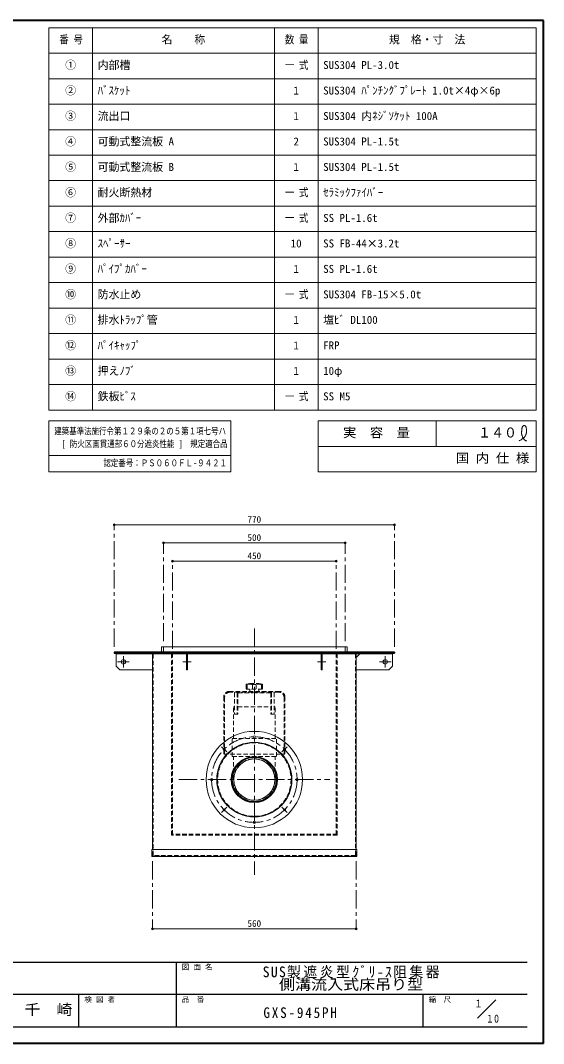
# Model space of a CAD drawing. Units: millimetres at full size, sheet at 1:10; details may follow other scales. Extents: x -2114 to 1936, y -1399 to 1411.
# Drawn here: x 498 to 1936, y -1399 to 1411 of the extents above; entities that cross this region are included whole.
import ezdxf
from ezdxf.enums import TextEntityAlignment as Align

# ---------------------------------------------------------------- set-up
doc = ezdxf.new("R2010")
doc.units = ezdxf.units.MM
doc.header["$LTSCALE"] = 10
doc.header["$PDMODE"] = 32
doc.header["$PDSIZE"] = 5
doc.linetypes.add('CHAIN1', pattern=[8, 5, -1, 1, -1])
doc.linetypes.add('DASHED1', pattern=[1.8, 1.2, -0.6])
doc.layers.add('0-0_ﾚｲﾔ1', color=4, linetype='Continuous', lineweight=9)
doc.styles.add('ＭＳ ゴシック', font='')
doc.styles.get('ＭＳ ゴシック').set_extended_font_data('MS Gothic')

msp = doc.modelspace()

# ---------------------------------------------------------------- linework, layer by layer
at = {"layer": '0-0_ﾚｲﾔ1', "color": 1, "lineweight": 40}
for p, q in [((1936.08, 1411.36), (-2113.92, 1411.36)), ((1936.08, -1398.64), (1936.08, 1411.36)), ((1936.08, -1398.64), (-2113.92, -1398.64))]:
    msp.add_line(p, q, dxfattribs=at)
at = {"layer": '0-0_ﾚｲﾔ1', "color": 3, "lineweight": 18}
for p, q in [((1916.08, 1391.36), (576.08, 1391.36)), ((576.08, 341.36), (576.08, 1391.36)), ((696.08, 341.36), (696.08, 1391.36)), ((1196.08, 341.36), (1196.08, 1391.36)), ((1316.08, 341.36), (1316.08, 1391.36)), ((1916.08, 341.36), (1916.08, 1391.36)), ((1916.08, 1321.36), (576.08, 1321.36)), ((1916.08, 1251.36), (576.08, 1251.36)), ((1916.08, 1181.36), (576.08, 1181.36)), ((1916.08, 1111.36), (576.08, 1111.36)), ((1916.08, 1041.36), (576.08, 1041.36)), ((1916.08, 971.36), (576.08, 971.36)), ((1916.08, 901.36), (576.08, 901.36)), ((1916.08, 831.36), (576.08, 831.36)), ((1916.08, 761.36), (576.08, 761.36)), ((1916.08, 691.36), (576.08, 691.36)), ((1916.08, 621.36), (576.08, 621.36)), ((1916.08, 551.36), (576.08, 551.36)), ((1916.08, 481.36), (576.08, 481.36)), ((1916.08, 411.36), (576.08, 411.36)), ((1916.08, 341.36), (576.08, 341.36)), ((1076.08, 311.36), (576.08, 311.36)), ((576.08, 171.36), (576.08, 311.36)), ((1076.08, 171.36), (1076.08, 311.36)), ((1316.08, 171.36), (1316.08, 311.36)), ((1641.08, 241.36), (1641.08, 311.36)), ((1916.08, 241.36), (1316.08, 241.36)), ((1076.08, 216.36), (576.08, 216.36)), ((1076.08, 171.36), (576.08, 171.36)), ((1916.08, 171.36), (1316.08, 171.36))]:
    msp.add_line(p, q, dxfattribs=at)
at = {"layer": '0-0_ﾚｲﾔ1', "linetype": 'CHAIN1'}
for p, q in [((756.08, -308.64), (756.08, 26.36)), ((1526.08, -308.64), (1526.08, 26.36)), ((891.08, -293.64), (891.08, -23.64)), ((1391.08, -293.64), (1391.08, -23.64)), ((916.08, -314.64), (916.08, -73.64)), ((1366.08, -314.64), (1366.08, -73.64)), ((1141.08, -258.64), (1141.08, -935.24)), ((781.08, -366.24), (781.08, -334.24)), ((1501.08, -366.24), (1501.08, -334.24)), ((797.08, -350.24), (765.08, -350.24)), ((944.48, -350.24), (967.68, -350.24)), ((1337.68, -350.24), (1314.48, -350.24)), ((1517.08, -350.24), (1485.08, -350.24)), ((1050.92, -583.48), (1065.06, -597.62)), ((1217.09, -597.62), (1231.23, -583.48)), ((933.58, -673.64), (1348.58, -673.64)), ((1050.92, -763.79), (1065.06, -749.65)), ((1217.09, -749.65), (1231.23, -763.79)), ((861.08, -897.84), (861.08, -1083.64)), ((1421.08, -897.84), (1421.08, -1083.64))]:
    msp.add_line(p, q, dxfattribs=at)
at = {"layer": '0-0_ﾚｲﾔ1'}
for p, q in [((1526.08, 26.36), (756.08, 26.36)), ((891.08, -23.64), (1391.08, -23.64)), ((916.08, -73.64), (1366.08, -73.64)), ((761.08, -328.24), (761.08, -362.24)), ((1421.08, -338.24), (1431.08, -328.24)), ((1521.08, -328.24), (1521.08, -362.24)), ((1521.08, -362.24), (1511.08, -372.24)), ((1511.08, -372.24), (1421.08, -372.24)), ((1421.08, -1083.64), (861.08, -1083.64))]:
    msp.add_line(p, q, dxfattribs=at)
at = {"layer": '0-0_ﾚｲﾔ1', "color": 7, "lineweight": 18}
for p, q in [((886.08, -308.64), (886.08, -323.64)), ((1396.08, -308.64), (886.08, -308.64)), ((1396.08, -308.64), (1396.08, -323.64)), ((861.08, -329.04), (861.08, -865.24)), ((954.48, -328.24), (954.48, -372.24)), ((957.68, -328.24), (957.68, -372.24)), ((1324.48, -328.24), (1324.48, -372.24)), ((1421.08, -329.04), (1421.08, -865.24)), ((1521.08, -326.64), (1521.08, -328.24)), ((954.48, -372.24), (957.68, -372.24)), ((1422.68, -865.24), (859.48, -865.24)), ((859.48, -883.64), (859.48, -865.24)), ((1422.68, -883.64), (1422.68, -865.24)), ((1421.08, -885.24), (861.08, -885.24)), ((1754.86, -1329.14), (1805.36, -1278.64))]:
    msp.add_line(p, q, dxfattribs=at)
at = {"layer": '0-0_ﾚｲﾔ1', "linetype": 'DASHED1'}
for p, q in [((891.08, -308.64), (891.08, -323.64)), ((1391.08, -308.64), (1391.08, -323.64)), ((862.68, -881.24), (862.68, -328.24)), ((913.08, -328.14), (913.08, -826.64)), ((916.08, -326.64), (916.08, -823.64)), ((1366.08, -326.64), (1366.08, -823.64)), ((1369.08, -328.14), (1369.08, -826.64)), ((1419.48, -328.24), (1419.48, -881.24)), ((954.48, -344.24), (957.68, -344.24)), ((954.48, -356.24), (957.68, -356.24)), ((1327.68, -344.24), (1324.48, -344.24)), ((1327.68, -356.24), (1324.48, -356.24)), ((1118.68, -412.44), (1118.68, -425.64)), ((1121.68, -412.44), (1118.68, -412.44)), ((1127.38, -409.73), (1119.47, -411.46)), ((1121.68, -412.44), (1121.68, -425.64)), ((1128.24, -409.64), (1153.92, -409.64)), ((1136.24, -412.44), (1136.24, -425.64)), ((1145.92, -412.44), (1136.24, -412.44)), ((1145.92, -412.44), (1145.92, -425.64)), ((1154.77, -409.73), (1162.69, -411.46)), ((1160.48, -412.44), (1160.48, -425.64)), ((1057.08, -446.64), (1057.08, -603.64)), ((1059.08, -448.64), (1059.08, -603.64)), ((1210.08, -431.64), (1072.08, -431.64)), ((1208.08, -433.64), (1074.08, -433.64)), ((1086.67, -435.14), (1086.67, -493.64)), ((1094.17, -435.14), (1094.17, -493.64)), ((1095.46, -436.14), (1095.46, -493.64)), ((1096.46, -435.14), (1137.68, -435.14)), ((1163.47, -425.64), (1118.68, -425.64)), ((1129.08, -425.64), (1129.08, -431.64)), ((1137.68, -433.64), (1137.68, -435.14)), ((1144.47, -433.64), (1144.47, -435.14)), ((1185.69, -435.14), (1144.47, -435.14)), ((1153.08, -425.64), (1153.08, -431.64)), ((1186.69, -436.14), (1186.69, -493.64)), ((1187.99, -435.14), (1187.99, -493.64)), ((1195.49, -435.14), (1195.49, -493.64)), ((1223.08, -448.64), (1223.08, -603.64)), ((1225.08, -446.64), (1225.08, -603.64)), ((1084.08, -473.64), (1086.67, -473.64)), ((1084.08, -560.64), (1084.08, -473.64)), ((1095.46, -473.64), (1186.69, -473.64)), ((1195.49, -473.64), (1198.08, -473.64)), ((1198.08, -560.64), (1198.08, -473.64)), ((1086.67, -493.64), (1095.46, -493.64)), ((1195.49, -493.64), (1186.69, -493.64)), ((1080.58, -560.64), (1201.58, -560.64)), ((1080.58, -610.64), (1080.58, -560.64)), ((1201.58, -610.64), (1201.58, -560.64)), ((1057.08, -603.64), (1225.08, -603.64)), ((1080.58, -610.64), (1201.58, -610.64)), ((1084.08, -673.64), (1084.08, -610.64)), ((1198.08, -673.64), (1198.08, -610.64)), ((1369.08, -823.64), (913.08, -823.64)), ((1369.08, -826.64), (913.08, -826.64)), ((861.08, -882.84), (861.08, -865.24)), ((1421.08, -882.84), (1421.08, -865.24)), ((1420.28, -883.64), (861.88, -883.64)), ((1418.68, -882.04), (863.48, -882.04)), ((881.08, -883.64), (881.08, -882.04)), ((1401.08, -883.64), (1401.08, -882.04))]:
    msp.add_line(p, q, dxfattribs=at)
at = {"layer": '0-0_ﾚｲﾔ1', "color": 5, "lineweight": 25}
for p, q in [((1526.08, -323.64), (756.08, -323.64)), ((756.08, -323.64), (756.08, -326.64)), ((756.08, -326.64), (1526.08, -326.64)), ((1526.08, -323.64), (1526.08, -326.64))]:
    msp.add_line(p, q, dxfattribs=at)
at = {"layer": '0-0_ﾚｲﾔ1', "color": 6, "lineweight": 25}
for p, q in [((-2068.92, -1175.06), (1891.08, -1175.06)), ((926.79, -1353.64), (926.79, -1175.06)), ((1891.08, -1264.35), (-144.64, -1264.35)), ((658.94, -1353.64), (658.94, -1264.35)), ((1605.36, -1353.64), (1605.36, -1264.35)), ((1891.08, -1353.64), (-2068.92, -1353.64))]:
    msp.add_line(p, q, dxfattribs=at)
at = {"layer": '0-0_ﾚｲﾔ1', "color": 3, "lineweight": 18}
for points in [[(1916.08, 171.36), (1916.08, 311.36), (1316.08, 311.36)], [(1869.29, 257.01), (1870.38, 257.63), (1872.25, 258.72), (1874.1, 259.84), (1875.93, 261), (1877.71, 262.22), (1879.45, 263.52), (1880.44, 264.31), (1881.16, 264.93), (1882.36, 266.05), (1883.51, 267.23), (1884.57, 268.47), (1885.54, 269.78), (1886.39, 271.16), (1886.83, 271.99), (1887.15, 272.67), (1887.62, 273.87), (1888.02, 275.1), (1888.34, 276.36), (1888.58, 277.63), (1888.76, 278.92), (1888.84, 279.66), (1888.9, 280.43), (1888.95, 281.76), (1888.97, 283.09), (1888.95, 284.42), (1888.91, 285.75), (1888.86, 287.1), (1888.84, 287.88), (1888.82, 288.71), (1888.76, 290.14), (1888.65, 291.56), (1888.43, 292.95), (1888.05, 294.29), (1887.46, 295.58), (1887.01, 296.29), (1886.72, 296.67), (1886.17, 297.29), (1885.54, 297.84), (1884.87, 298.3)], [(1884.87, 298.3), (1884.16, 298.63), (1883.42, 298.82), (1882.99, 298.85), (1882.64, 298.82), (1882.03, 298.69), (1881.43, 298.46), (1880.86, 298.13), (1880.31, 297.74), (1879.8, 297.3), (1879.52, 297.02), (1879.14, 296.59), (1878.57, 295.8), (1878.09, 294.96), (1877.69, 294.09), (1877.36, 293.18), (1877.1, 292.26), (1876.96, 291.72), (1876.82, 291.04), (1876.61, 289.87), (1876.45, 288.68), (1876.31, 287.49), (1876.21, 286.3), (1876.11, 285.11), (1876.05, 284.41), (1875.98, 283.58), (1875.86, 282.15), (1875.76, 280.72), (1875.7, 279.3), (1875.7, 277.88), (1875.78, 276.46), (1875.87, 275.64), (1875.97, 274.93), (1876.21, 273.72), (1876.52, 272.52), (1876.89, 271.33), (1877.31, 270.15), (1877.78, 268.99), (1878.06, 268.33), (1878.27, 267.86)], [(1878.27, 267.86), (1878.65, 267.04), (1879.05, 266.24), (1879.46, 265.44), (1879.9, 264.64), (1880.35, 263.86), (1880.62, 263.4), (1880.94, 262.87), (1881.53, 261.97), (1882.16, 261.09), (1882.83, 260.27), (1883.55, 259.5), (1884.34, 258.82), (1884.82, 258.47), (1885.24, 258.2), (1885.99, 257.8), (1886.77, 257.45), (1887.58, 257.14), (1888.42, 256.86), (1889.26, 256.6), (1889.75, 256.46)]]:
    msp.add_lwpolyline(points, dxfattribs=at)
at = {"layer": '0-0_ﾚｲﾔ1', "color": 7, "lineweight": 18}
for points in [[(761.08, -326.64), (761.08, -328.24), (1521.08, -328.24)], [(1327.68, -328.24), (1327.68, -372.24), (1324.48, -372.24)]]:
    msp.add_lwpolyline(points, dxfattribs=at)
at = {"layer": '0-0_ﾚｲﾔ1'}
msp.add_lwpolyline([(761.08, -362.24), (771.08, -372.24), (861.08, -372.24)], dxfattribs=at)
at = {"layer": '0-0_ﾚｲﾔ1', "linetype": 'DASHED1'}
msp.add_lwpolyline([(1160.48, -412.44), (1163.47, -412.44), (1163.47, -425.64)], dxfattribs=at)
at = {"layer": '0-0_ﾚｲﾔ1'}
for centre, radius in [((781.08, -350.24), 6), ((1501.08, -350.24), 6), ((1141.08, -673.64), 60.5), ((1141.08, -673.64), 56.6)]:
    msp.add_circle(centre, radius, dxfattribs=at)
at = {"layer": '0-0_ﾚｲﾔ1', "color": 7, "lineweight": 18}
for centre, radius in [((1141.08, -673.64), 132.5), ((1141.08, -556.14), 3), ((1057.99, -590.55), 3), ((1224.16, -590.55), 3), ((1023.58, -673.64), 3), ((1258.58, -673.64), 3), ((1057.99, -756.72), 3), ((1224.16, -756.72), 3), ((1141.08, -791.14), 3)]:
    msp.add_circle(centre, radius, dxfattribs=at)
at = {"layer": '0-0_ﾚｲﾔ1', "linetype": 'CHAIN1'}
msp.add_circle((1141.08, -673.64), 117.5, dxfattribs=at)
at = {"layer": '0-0_ﾚｲﾔ1', "color": 5, "lineweight": 25}
for radius in [102.5, 63]:
    msp.add_circle((1141.08, -673.64), radius, dxfattribs=at)
at = {"layer": '0-0_ﾚｲﾔ1', "color": 7, "linetype": 'DASHED1', "lineweight": 18}
msp.add_circle((1141.08, -673.64), 100.9, dxfattribs=at)
at = {"layer": '0-0_ﾚｲﾔ1', "linetype": 'DASHED1'}
for radius in [62.5, 57]:
    msp.add_circle((1141.08, -673.64), radius, dxfattribs=at)
at = {"layer": '0-0_ﾚｲﾔ1', "color": 7, "lineweight": 18}
for centre, radius, start, end in [((860.28, -329.04), 0.8, 0, 90), ((1421.88, -329.04), 0.8, 90, 180), ((861.08, -883.64), 1.6, 180, 270), ((1421.08, -883.64), 1.6, 270, 0)]:
    msp.add_arc(centre, radius, start, end, dxfattribs=at)
at = {"layer": '0-0_ﾚｲﾔ1', "linetype": 'DASHED1'}
for centre, radius, start, end in [((861.08, -328.24), 1.6, 0, 90), ((911.58, -328.14), 1.5, 0, 90), ((913.08, -326.64), 3, 0, 90), ((1369.08, -326.64), 3, 90, 180), ((1370.58, -328.14), 1.5, 90, 180), ((1421.08, -328.24), 1.6, 90, 180), ((1119.68, -412.44), 1, 102.36697, 180), ((1128.96, -444.99), 33.35, 77.38992, 102.61008), ((1128.24, -413.64), 4, 90, 102.36697), ((1153.2, -444.99), 33.35, 77.38992, 102.61008), ((1153.92, -413.64), 4, 77.63303, 90), ((1162.47, -412.44), 1, 0, 77.63303), ((1072.08, -446.64), 15, 90, 180), ((1074.08, -448.64), 15, 90, 180), ((1088.17, -435.14), 1.5, 90, 180), ((1095.67, -435.14), 1.5, 90, 180), ((1096.46, -436.14), 1, 90, 180), ((1185.69, -436.14), 1, 0, 90), ((1186.49, -435.14), 1.5, 0, 90), ((1193.99, -435.14), 1.5, 0, 90), ((1208.08, -448.64), 15, 0, 90), ((1210.08, -446.64), 15, 0, 90), ((862.68, -882.04), 1.6, 180, 270), ((861.88, -882.84), 0.8, 180, 270), ((863.48, -881.24), 0.8, 180, 270), ((1418.68, -881.24), 0.8, 270, 0), ((1419.48, -882.04), 1.6, 270, 0), ((1420.28, -882.84), 0.8, 270, 0)]:
    msp.add_arc(centre, radius, start, end, dxfattribs=at)
at = {"layer": '0-0_ﾚｲﾔ1', "color": 1}
for p in [(756.08, 26.36), (1526.08, 26.36), (891.08, -23.64), (1391.08, -23.64), (916.08, -73.64), (1366.08, -73.64), (861.08, -1083.64), (1421.08, -1083.64)]:
    msp.add_point(p, dxfattribs=at)

# ---------------------------------------------------------------- texts
at = {"layer": '0-0_ﾚｲﾔ1', "color": 7, "style": 'ＭＳ ゴシック'}
for s, height, width, p in [('番 号', 21.99, 0.85, (604.83, 1341.36)), ('数 量', 21.99, 0.85, (1224.83, 1341.36)), ('一 式', 21.99, 0.85, (1224.83, 1271.36)), ('一 式', 21.99, 0.85, (1224.83, 921.36)), ('一 式', 21.99, 0.85, (1224.83, 851.36)), ('一 式', 21.99, 0.85, (1224.83, 641.36)), ('一 式', 21.99, 0.85, (1224.83, 361.36)), ('建築基準法施行令第１２９条の２の５第１項七号ハ', 18.33, 0.8, (591.08, 268.86)), ('実\u3000容\u3000量', 25.66, 1.05, (1384.83, 258.86)), ('１４０', 27.49, 0.95, (1756.08, 257.61)), ('[ 防火区画貫通部６０分遮炎性能 ]\u3000規定適合品', 18.33, 0.8, (611.08, 233.86)), ('国 内 仕 様', 25.66, 1.05, (1694.83, 188.86)), ('認定番号：ＰＳ０６０ＦＬ-９４２１', 18.33, 0.8, (726.08, 181.36)), ('側溝流入式床吊り型', 29.33, 1.1, (1208.94, -1259.71)), ('千\u3000崎', 29.33, 1.1, (508.94, -1328.99))]:
    msp.add_text(s, height=height, dxfattribs=dict(at, width=width)).set_placement(p, align=Align.BOTTOM_LEFT)
for s, height, p in [('名\u3000\u3000称', 21.99, (886.08, 1341.36)), ('規\u3000格・寸\u3000法', 21.99, (1511.08, 1341.36)), ('①', 21.99, (621.08, 1271.36)), ('内部槽', 21.99, (710.36, 1271.36)), ('SUS304 PL-3.0t', 21.99, (1330.36, 1271.36)), ('②', 21.99, (621.08, 1201.36)), ('ﾊﾞｽｹｯﾄ', 21.99, (710.36, 1201.36)), ('1', 21.99, (1248.58, 1201.36)), ('SUS304 ﾊﾟﾝﾁﾝｸﾞﾌﾟﾚｰﾄ 1.0t×4φ×6p', 21.99, (1330.36, 1201.36)), ('③', 21.99, (621.08, 1131.36)), ('流出口', 21.99, (710.36, 1131.36)), ('1', 21.99, (1248.58, 1131.36)), ('SUS304 内ﾈｼﾞｿｹｯﾄ 100A', 21.99, (1330.36, 1131.36)), ('④', 21.99, (621.08, 1061.36)), ('可動式整流板 A', 21.99, (710.36, 1061.36)), ('2', 21.99, (1248.58, 1061.36)), ('SUS304 PL-1.5t', 21.99, (1330.36, 1061.36)), ('⑤', 21.99, (621.08, 991.36)), ('可動式整流板 B', 21.99, (710.36, 991.36)), ('1', 21.99, (1248.58, 991.36)), ('SUS304 PL-1.5t', 21.99, (1330.36, 991.36)), ('⑥', 21.99, (621.08, 921.36)), ('耐火断熱材', 21.99, (710.36, 921.36)), ('ｾﾗﾐｯｸﾌｧｲﾊﾞｰ', 21.99, (1330.36, 921.36)), ('⑦', 21.99, (621.08, 851.36)), ('外部ｶﾊﾞｰ', 21.99, (710.36, 851.36)), ('SS PL-1.6t', 21.99, (1330.36, 851.36)), ('⑧', 21.99, (621.08, 781.36)), ('ｽﾍﾟｰｻｰ', 21.99, (710.36, 781.36)), ('10', 21.99, (1241.08, 781.36)), ('SS FB-44×3.2t', 21.99, (1330.36, 781.36)), ('⑨', 21.99, (621.08, 711.36)), ('ﾊﾟｲﾌﾟｶﾊﾞｰ', 21.99, (710.36, 711.36)), ('1', 21.99, (1248.58, 711.36)), ('SS PL-1.6t', 21.99, (1330.36, 711.36)), ('⑩', 21.99, (621.08, 641.36)), ('防水止め', 21.99, (710.36, 641.36)), ('SUS304 FB-15×5.0t', 21.99, (1330.36, 641.36)), ('⑪', 21.99, (621.08, 571.36)), ('排水ﾄﾗｯﾌﾟ管', 21.99, (710.36, 571.36)), ('1', 21.99, (1248.58, 571.36)), ('塩ﾋﾞ DL100', 21.99, (1330.36, 571.36)), ('⑫', 21.99, (621.08, 501.36)), ('ﾊﾟｲｷｬｯﾌﾟ', 21.99, (710.36, 501.36)), ('1', 21.99, (1248.58, 501.36)), ('FRP', 21.99, (1330.36, 501.36)), ('⑬', 21.99, (621.08, 431.36)), ('押えﾉﾌﾞ', 21.99, (710.36, 431.36)), ('1', 21.99, (1248.58, 431.36)), ('10φ', 21.99, (1330.36, 431.36)), ('鉄板ﾋﾞｽ', 21.99, (710.36, 361.36)), ('⑭', 21.99, (621.08, 361.36)), ('SS M5', 21.99, (1330.36, 361.36)), ('770', 18.33, (1122.33, 26.36)), ('500', 18.33, (1122.33, -23.64)), ('450', 18.33, (1122.33, -73.64)), ('560', 18.33, (1122.33, -1083.64)), ('図 面 名', 14.66, (941.79, -1200.06)), ('検 図 者', 14.66, (673.94, -1289.35)), ('品\u3000番', 14.66, (941.79, -1289.35)), ('縮\u3000尺', 14.66, (1620.36, -1289.35)), ('1', 21.99, (1749.78, -1306.16))]:
    msp.add_text(s, height=height, dxfattribs=at).set_placement(p, align=Align.BOTTOM_LEFT)
at = {"layer": '0-0_ﾚｲﾔ1', "color": 7, "attachment_point": 7, "style": 'ＭＳ ゴシック'}
for s, insert, char_height in [('\\T1.18;\\W0.95;SUS製遮炎型ｸﾞﾘ-ｽ阻集器', (1163.94, -1219.71), 29.33), ('\\T1.28;\\W0.9;GXS-945PH', (1166.08, -1328.99), 29.33), ('\\T1.36;\\W0.9;10', (1781.75, -1341.54), 21.99)]:
    msp.add_mtext(s, dxfattribs=dict(at, insert=insert, char_height=char_height))

doc.saveas('drawing.dxf')
